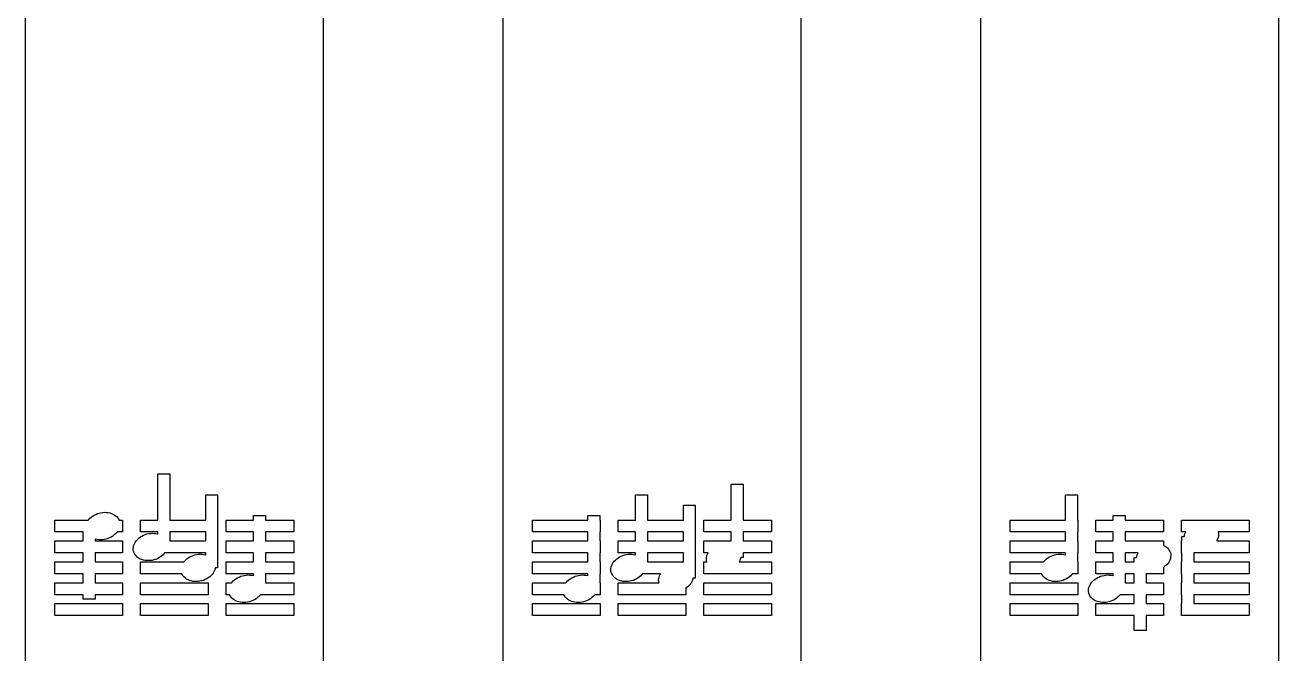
# Model space of a CAD drawing. Header units: metres. Extents: x -12 to 180, y -1275 to 154.
# Drawn here: x 96 to 180, y -1085.8 to -1043.7 of the extents above; entities that cross this region are included whole.
import ezdxf

# ---------------------------------------------------------------- set-up
doc = ezdxf.new("R2010")
doc.units = ezdxf.units.M

msp = doc.modelspace()

# ---------------------------------------------------------------- linework, layer by layer
for p, q in [((96, -1005.03), (96, -1155.03)), ((116, -1155.03), (116, -1005.03)), ((128, -1005.03), (128, -1155.03)), ((148, -1155.03), (148, -1005.03)), ((160, -1005.03), (160, -1155.03)), ((180, -1155.03), (180, -1005.03)), ((104.9, -1076.83), (104.9, -1073.73)), ((104.9, -1073.73), (105.7, -1073.73)), ((105.7, -1073.73), (105.7, -1076.83)), ((108.1, -1076.83), (108.1, -1075.13)), ((108.1, -1075.13), (108.9, -1075.13)), ((108.9, -1075.13), (108.9, -1080.03)), ((136.9, -1076.83), (136.9, -1075.13)), ((136.9, -1075.13), (137.7, -1075.13)), ((137.7, -1075.13), (137.7, -1076.83)), ((143.3, -1076.83), (143.3, -1074.43)), ((143.3, -1074.43), (144.1, -1074.43)), ((144.1, -1074.43), (144.1, -1076.83)), ((165.7, -1076.83), (165.7, -1075.13)), ((165.7, -1075.13), (166.5, -1075.13)), ((166.5, -1075.13), (166.5, -1076.83)), ((140.1, -1076.83), (140.1, -1075.83)), ((140.1, -1075.83), (140.9, -1075.83)), ((140.9, -1075.83), (140.9, -1080.73)), ((98, -1077.63), (98, -1076.83)), ((98, -1076.83), (100.237, -1076.83)), ((100.237, -1076.83), (100.271, -1076.79)), ((100.271, -1076.79), (100.347, -1076.71)), ((100.347, -1076.71), (100.433, -1076.63)), ((100.433, -1076.63), (100.528, -1076.56)), ((100.528, -1076.56), (100.629, -1076.5)), ((100.629, -1076.5), (100.737, -1076.45)), ((100.737, -1076.45), (100.85, -1076.4)), ((100.85, -1076.4), (100.967, -1076.36)), ((100.967, -1076.36), (101.086, -1076.34)), ((101.086, -1076.34), (101.207, -1076.32)), ((101.207, -1076.32), (101.328, -1076.31)), ((101.328, -1076.31), (101.447, -1076.32)), ((101.447, -1076.32), (101.563, -1076.33)), ((101.563, -1076.33), (101.676, -1076.35)), ((101.676, -1076.35), (101.783, -1076.38)), ((101.783, -1076.38), (101.884, -1076.43)), ((101.884, -1076.43), (101.977, -1076.48)), ((101.977, -1076.48), (102.062, -1076.54)), ((102.062, -1076.54), (102.138, -1076.6)), ((102.138, -1076.6), (102.203, -1076.68)), ((102.203, -1076.68), (102.257, -1076.76)), ((102.257, -1076.76), (102.296, -1076.83)), ((102.296, -1076.83), (102.533, -1076.83)), ((102.533, -1076.83), (102.533, -1077.63)), ((103.733, -1077.63), (103.733, -1076.83)), ((103.733, -1076.83), (104.9, -1076.83)), ((105.7, -1076.83), (108.1, -1076.83)), ((109.467, -1077.63), (109.467, -1076.83)), ((109.467, -1076.83), (111.3, -1076.83)), ((111.3, -1076.83), (111.3, -1076.53)), ((111.3, -1076.53), (112.1, -1076.53)), ((112.1, -1076.53), (112.1, -1076.83)), ((112.1, -1076.83), (114, -1076.83)), ((114, -1076.83), (114, -1077.63)), ((130, -1077.63), (130, -1076.83)), ((130, -1076.83), (133.7, -1076.83)), ((133.7, -1076.83), (133.7, -1076.53)), ((133.7, -1076.53), (134.5, -1076.53)), ((134.5, -1076.53), (134.5, -1076.83)), ((134.5, -1076.83), (134.533, -1076.83)), ((134.533, -1076.83), (134.533, -1077.63)), ((135.733, -1077.63), (135.733, -1076.83)), ((135.733, -1076.83), (136.9, -1076.83)), ((137.7, -1076.83), (140.1, -1076.83)), ((141.467, -1077.63), (141.467, -1076.83)), ((141.467, -1076.83), (143.3, -1076.83)), ((144.1, -1076.83), (146, -1076.83)), ((146, -1076.83), (146, -1077.63)), ((162, -1077.63), (162, -1076.83)), ((162, -1076.83), (165.7, -1076.83)), ((166.5, -1076.83), (166.533, -1076.83)), ((166.533, -1076.83), (166.533, -1077.63)), ((167.733, -1077.63), (167.733, -1076.83)), ((167.733, -1076.83), (168.9, -1076.83)), ((168.9, -1076.83), (168.9, -1076.53)), ((168.9, -1076.53), (169.7, -1076.53)), ((169.7, -1076.53), (169.7, -1076.83)), ((169.7, -1076.83), (172.267, -1076.83)), ((172.267, -1076.83), (172.267, -1077.63)), ((173.467, -1077.63), (173.467, -1076.83)), ((173.467, -1076.83), (178, -1076.83)), ((178, -1076.83), (178, -1077.63)), ((99.9, -1077.63), (98, -1077.63)), ((99.9, -1078.23), (99.9, -1077.63)), ((102.129, -1077.68), (102.053, -1077.76)), ((102.163, -1077.63), (102.129, -1077.68)), ((102.533, -1077.63), (102.163, -1077.63)), ((104.9, -1077.63), (103.733, -1077.63)), ((104.286, -1077.74), (104.407, -1077.72)), ((104.407, -1077.72), (104.528, -1077.71)), ((104.528, -1077.71), (104.647, -1077.72)), ((104.647, -1077.72), (104.763, -1077.73)), ((104.9, -1077.76), (104.9, -1077.63)), ((108.1, -1077.63), (105.7, -1077.63)), ((105.7, -1077.63), (105.7, -1078.23)), ((108.1, -1078.23), (108.1, -1077.63)), ((111.3, -1077.63), (109.467, -1077.63)), ((111.3, -1078.23), (111.3, -1077.63)), ((114, -1077.63), (112.1, -1077.63)), ((112.1, -1077.63), (112.1, -1078.23)), ((133.7, -1077.63), (130, -1077.63)), ((133.7, -1078.23), (133.7, -1077.63)), ((134.533, -1077.63), (134.5, -1077.63)), ((134.5, -1077.63), (134.5, -1078.23)), ((136.9, -1077.63), (135.733, -1077.63)), ((136.9, -1078.23), (136.9, -1077.63)), ((140.1, -1077.63), (137.7, -1077.63)), ((137.7, -1077.63), (137.7, -1078.23)), ((140.1, -1078.23), (140.1, -1077.63)), ((143.3, -1077.63), (141.467, -1077.63)), ((143.3, -1078.23), (143.3, -1077.63)), ((146, -1077.63), (144.1, -1077.63)), ((144.1, -1077.63), (144.1, -1078.23)), ((165.7, -1077.63), (162, -1077.63)), ((165.7, -1078.23), (165.7, -1077.63)), ((166.533, -1077.63), (166.5, -1077.63)), ((166.5, -1077.63), (166.5, -1078.23)), ((168.9, -1077.63), (167.733, -1077.63)), ((168.9, -1078.23), (168.9, -1077.63)), ((172.267, -1077.63), (169.7, -1077.63)), ((169.7, -1077.63), (169.7, -1078.23)), ((173.77, -1077.63), (173.467, -1077.63)), ((173.705, -1077.76), (173.749, -1077.67)), ((173.749, -1077.67), (173.77, -1077.63)), ((178, -1077.63), (175.931, -1077.63)), ((175.931, -1077.63), (175.948, -1077.72)), ((175.948, -1077.72), (175.954, -1077.82)), ((98, -1079.03), (98, -1078.23)), ((98, -1078.23), (99.9, -1078.23)), ((100.724, -1078.11), (100.7, -1078.11)), ((100.7, -1078.11), (100.7, -1078.23)), ((100.7, -1078.23), (102.533, -1078.23)), ((100.837, -1078.14), (100.724, -1078.11)), ((100.953, -1078.15), (100.837, -1078.14)), ((101.072, -1078.15), (100.953, -1078.15)), ((101.193, -1078.15), (101.072, -1078.15)), ((101.314, -1078.13), (101.193, -1078.15)), ((101.433, -1078.1), (101.314, -1078.13)), ((101.55, -1078.07), (101.433, -1078.1)), ((101.663, -1078.02), (101.55, -1078.07)), ((101.771, -1077.97), (101.663, -1078.02)), ((101.872, -1077.9), (101.771, -1077.97)), ((101.967, -1077.83), (101.872, -1077.9)), ((102.053, -1077.76), (101.967, -1077.83)), ((102.533, -1078.23), (102.533, -1079.03)), ((103.253, -1078.65), (103.273, -1078.56)), ((103.273, -1078.56), (103.305, -1078.46)), ((103.305, -1078.46), (103.349, -1078.37)), ((103.349, -1078.37), (103.404, -1078.28)), ((103.404, -1078.28), (103.471, -1078.19)), ((103.471, -1078.19), (103.547, -1078.11)), ((103.547, -1078.11), (103.633, -1078.03)), ((103.633, -1078.03), (103.728, -1077.96)), ((103.728, -1077.96), (103.829, -1077.9)), ((103.829, -1077.9), (103.937, -1077.85)), ((103.937, -1077.85), (104.05, -1077.8)), ((104.05, -1077.8), (104.167, -1077.76)), ((104.167, -1077.76), (104.286, -1077.74)), ((104.763, -1077.73), (104.876, -1077.75)), ((104.876, -1077.75), (104.9, -1077.76)), ((105.7, -1078.23), (108.1, -1078.23)), ((109.467, -1079.03), (109.467, -1078.23)), ((109.467, -1078.23), (111.3, -1078.23)), ((112.1, -1078.23), (114, -1078.23)), ((114, -1078.23), (114, -1079.03)), ((130, -1079.03), (130, -1078.23)), ((130, -1078.23), (133.7, -1078.23)), ((134.5, -1078.23), (134.533, -1078.23)), ((134.533, -1078.23), (134.533, -1079.03)), ((135.733, -1079.03), (135.733, -1078.23)), ((135.733, -1078.23), (136.9, -1078.23)), ((137.7, -1078.23), (140.1, -1078.23)), ((141.467, -1079.03), (141.467, -1078.23)), ((141.467, -1078.23), (143.3, -1078.23)), ((144.1, -1078.23), (146, -1078.23)), ((146, -1078.23), (146, -1079.03)), ((162, -1079.03), (162, -1078.23)), ((162, -1078.23), (165.7, -1078.23)), ((166.5, -1078.23), (166.533, -1078.23)), ((166.533, -1078.23), (166.533, -1079.03)), ((167.733, -1079.03), (167.733, -1078.23)), ((167.733, -1078.23), (168.9, -1078.23)), ((169.7, -1078.23), (172.267, -1078.23)), ((172.267, -1078.23), (172.267, -1078.52)), ((172.267, -1078.52), (172.284, -1078.53)), ((172.284, -1078.53), (172.377, -1078.58)), ((173.467, -1079.03), (173.467, -1078.23)), ((173.467, -1078.23), (173.5, -1078.23)), ((173.5, -1078.23), (173.5, -1077.93)), ((173.5, -1077.93), (173.657, -1077.93)), ((173.657, -1077.93), (173.673, -1077.86)), ((173.673, -1077.86), (173.705, -1077.76)), ((175.851, -1078.2), (175.83, -1078.23)), ((175.83, -1078.23), (178, -1078.23)), ((175.895, -1078.11), (175.851, -1078.2)), ((175.927, -1078.01), (175.895, -1078.11)), ((175.947, -1077.91), (175.927, -1078.01)), ((175.954, -1077.82), (175.947, -1077.91)), ((178, -1078.23), (178, -1079.03)), ((99.9, -1079.03), (98, -1079.03)), ((99.9, -1079.63), (99.9, -1079.03)), ((102.533, -1079.03), (100.7, -1079.03)), ((100.7, -1079.03), (100.7, -1079.63)), ((103.246, -1078.75), (103.253, -1078.65)), ((103.252, -1078.84), (103.246, -1078.75)), ((103.27, -1078.94), (103.252, -1078.84)), ((103.3, -1079.03), (103.27, -1078.94)), ((103.343, -1079.11), (103.3, -1079.03)), ((103.397, -1079.19), (103.343, -1079.11)), ((103.462, -1079.26), (103.397, -1079.19)), ((103.538, -1079.33), (103.462, -1079.26)), ((103.623, -1079.39), (103.538, -1079.33)), ((103.716, -1079.44), (103.623, -1079.39)), ((104.971, -1079.37), (104.863, -1079.42)), ((105.072, -1079.3), (104.971, -1079.37)), ((105.167, -1079.23), (105.072, -1079.3)), ((105.253, -1079.16), (105.167, -1079.23)), ((105.329, -1079.08), (105.253, -1079.16)), ((105.363, -1079.03), (105.329, -1079.08)), ((108.1, -1079.03), (105.363, -1079.03)), ((106.833, -1079.43), (106.928, -1079.36)), ((106.928, -1079.36), (107.029, -1079.3)), ((107.029, -1079.3), (107.137, -1079.25)), ((107.137, -1079.25), (107.25, -1079.2)), ((107.25, -1079.2), (107.367, -1079.16)), ((107.367, -1079.16), (107.486, -1079.14)), ((107.486, -1079.14), (107.607, -1079.12)), ((107.607, -1079.12), (107.728, -1079.11)), ((107.728, -1079.11), (107.847, -1079.12)), ((107.847, -1079.12), (107.963, -1079.13)), ((107.963, -1079.13), (108.076, -1079.15)), ((108.076, -1079.15), (108.1, -1079.16)), ((108.1, -1079.16), (108.1, -1079.03)), ((111.3, -1079.03), (109.467, -1079.03)), ((111.3, -1079.63), (111.3, -1079.03)), ((114, -1079.03), (112.1, -1079.03)), ((112.1, -1079.03), (112.1, -1079.63)), ((133.7, -1079.03), (130, -1079.03)), ((133.7, -1079.63), (133.7, -1079.03)), ((134.533, -1079.03), (134.5, -1079.03)), ((134.5, -1079.03), (134.5, -1079.63)), ((135.633, -1079.43), (135.728, -1079.36)), ((135.728, -1079.36), (135.829, -1079.3)), ((136.9, -1079.03), (135.733, -1079.03)), ((135.829, -1079.3), (135.937, -1079.25)), ((135.937, -1079.25), (136.05, -1079.2)), ((136.05, -1079.2), (136.167, -1079.16)), ((136.167, -1079.16), (136.286, -1079.14)), ((136.286, -1079.14), (136.407, -1079.12)), ((136.407, -1079.12), (136.528, -1079.11)), ((136.528, -1079.11), (136.647, -1079.12)), ((136.647, -1079.12), (136.763, -1079.13)), ((136.763, -1079.13), (136.876, -1079.15)), ((136.876, -1079.15), (136.9, -1079.16)), ((136.9, -1079.16), (136.9, -1079.03)), ((140.1, -1079.03), (137.7, -1079.03)), ((137.7, -1079.03), (137.7, -1079.63)), ((140.1, -1079.63), (140.1, -1079.03)), ((141.77, -1079.03), (141.467, -1079.03)), ((141.646, -1079.45), (141.653, -1079.35)), ((141.653, -1079.35), (141.673, -1079.26)), ((141.673, -1079.26), (141.705, -1079.16)), ((141.705, -1079.16), (141.749, -1079.07)), ((141.749, -1079.07), (141.77, -1079.03)), ((143.943, -1079.33), (143.927, -1079.41)), ((144.1, -1079.33), (143.943, -1079.33)), ((146, -1079.03), (144.1, -1079.03)), ((144.1, -1079.03), (144.1, -1079.33)), ((165.7, -1079.03), (162, -1079.03)), ((164.433, -1079.43), (164.528, -1079.36)), ((164.528, -1079.36), (164.629, -1079.3)), ((164.629, -1079.3), (164.737, -1079.25)), ((164.737, -1079.25), (164.85, -1079.2)), ((164.85, -1079.2), (164.967, -1079.16)), ((164.967, -1079.16), (165.086, -1079.14)), ((165.086, -1079.14), (165.207, -1079.12)), ((165.207, -1079.12), (165.328, -1079.11)), ((165.328, -1079.11), (165.447, -1079.12)), ((165.447, -1079.12), (165.563, -1079.13)), ((165.563, -1079.13), (165.676, -1079.15)), ((165.676, -1079.15), (165.7, -1079.16)), ((165.7, -1079.16), (165.7, -1079.03)), ((166.533, -1079.03), (166.5, -1079.03)), ((166.5, -1079.03), (166.5, -1079.63)), ((168.9, -1079.03), (167.733, -1079.03)), ((168.9, -1079.63), (168.9, -1079.03)), ((170.57, -1079.03), (169.7, -1079.03)), ((169.7, -1079.03), (169.7, -1079.63)), ((170.3, -1079.33), (170.457, -1079.33)), ((170.3, -1079.63), (170.3, -1079.33)), ((170.457, -1079.33), (170.473, -1079.26)), ((170.473, -1079.26), (170.505, -1079.16)), ((170.505, -1079.16), (170.549, -1079.07)), ((170.549, -1079.07), (170.57, -1079.03)), ((172.377, -1078.58), (172.462, -1078.64)), ((172.462, -1078.64), (172.538, -1078.7)), ((172.538, -1078.7), (172.603, -1078.78)), ((172.603, -1078.78), (172.657, -1078.86)), ((172.657, -1078.86), (172.7, -1078.94)), ((172.7, -1078.94), (172.73, -1079.03)), ((172.747, -1079.31), (172.727, -1079.41)), ((172.73, -1079.03), (172.748, -1079.12)), ((172.754, -1079.22), (172.747, -1079.31)), ((172.748, -1079.12), (172.754, -1079.22)), ((173.5, -1079.03), (173.467, -1079.03)), ((173.5, -1079.63), (173.5, -1079.03)), ((178, -1079.03), (174.3, -1079.03)), ((174.3, -1079.03), (174.3, -1079.63)), ((98, -1080.43), (98, -1079.63)), ((98, -1079.63), (99.9, -1079.63)), ((100.7, -1079.63), (102.533, -1079.63)), ((102.533, -1079.63), (102.533, -1080.43)), ((103.817, -1079.48), (103.716, -1079.44)), ((103.733, -1080.43), (103.733, -1079.63)), ((103.733, -1079.63), (106.637, -1079.63)), ((103.924, -1079.51), (103.817, -1079.48)), ((104.037, -1079.54), (103.924, -1079.51)), ((104.153, -1079.55), (104.037, -1079.54)), ((104.272, -1079.55), (104.153, -1079.55)), ((104.393, -1079.55), (104.272, -1079.55)), ((104.514, -1079.53), (104.393, -1079.55)), ((104.633, -1079.5), (104.514, -1079.53)), ((104.75, -1079.47), (104.633, -1079.5)), ((104.863, -1079.42), (104.75, -1079.47)), ((106.637, -1079.63), (106.671, -1079.59)), ((106.671, -1079.59), (106.747, -1079.51)), ((106.747, -1079.51), (106.833, -1079.43)), ((108.695, -1080.21), (108.651, -1080.3)), ((108.727, -1080.11), (108.695, -1080.21)), ((108.743, -1080.03), (108.727, -1080.11)), ((108.9, -1080.03), (108.743, -1080.03)), ((109.467, -1080.43), (109.467, -1079.63)), ((109.467, -1079.63), (111.3, -1079.63)), ((112.1, -1079.63), (114, -1079.63)), ((114, -1079.63), (114, -1080.43)), ((130, -1080.43), (130, -1079.63)), ((130, -1079.63), (133.7, -1079.63)), ((134.5, -1079.63), (134.533, -1079.63)), ((134.533, -1079.63), (134.533, -1080.43)), ((135.246, -1080.15), (135.253, -1080.05)), ((135.252, -1080.24), (135.246, -1080.15)), ((135.27, -1080.34), (135.252, -1080.24)), ((135.253, -1080.05), (135.273, -1079.96)), ((135.273, -1079.96), (135.305, -1079.86)), ((135.305, -1079.86), (135.349, -1079.77)), ((135.349, -1079.77), (135.404, -1079.68)), ((135.404, -1079.68), (135.471, -1079.59)), ((135.471, -1079.59), (135.547, -1079.51)), ((135.547, -1079.51), (135.633, -1079.43)), ((137.7, -1079.63), (140.1, -1079.63)), ((141.467, -1080.43), (141.467, -1079.63)), ((141.467, -1079.63), (141.669, -1079.63)), ((141.652, -1079.54), (141.646, -1079.45)), ((141.669, -1079.63), (141.652, -1079.54)), ((143.851, -1079.6), (143.83, -1079.63)), ((143.83, -1079.63), (146, -1079.63)), ((143.895, -1079.51), (143.851, -1079.6)), ((143.927, -1079.41), (143.895, -1079.51)), ((146, -1079.63), (146, -1080.43)), ((162, -1080.43), (162, -1079.63)), ((162, -1079.63), (164.237, -1079.63)), ((164.237, -1079.63), (164.271, -1079.59)), ((164.271, -1079.59), (164.347, -1079.51)), ((164.347, -1079.51), (164.433, -1079.43)), ((166.5, -1079.63), (166.533, -1079.63)), ((166.533, -1079.63), (166.533, -1080.43)), ((167.733, -1080.43), (167.733, -1079.63)), ((167.733, -1079.63), (168.9, -1079.63)), ((169.7, -1079.63), (170.3, -1079.63)), ((172.272, -1080), (172.267, -1080.01)), ((172.267, -1080.01), (172.267, -1080.43)), ((172.367, -1079.93), (172.272, -1080)), ((172.453, -1079.86), (172.367, -1079.93)), ((172.529, -1079.78), (172.453, -1079.86)), ((172.596, -1079.69), (172.529, -1079.78)), ((172.651, -1079.6), (172.596, -1079.69)), ((172.695, -1079.51), (172.651, -1079.6)), ((172.727, -1079.41), (172.695, -1079.51)), ((173.467, -1080.43), (173.467, -1079.63)), ((173.467, -1079.63), (173.5, -1079.63)), ((174.3, -1079.63), (178, -1079.63)), ((178, -1079.63), (178, -1080.43)), ((99.9, -1080.43), (98, -1080.43)), ((98, -1081.83), (98, -1081.03)), ((98, -1081.03), (99.9, -1081.03)), ((99.9, -1081.03), (99.9, -1080.43)), ((102.533, -1080.43), (100.7, -1080.43)), ((100.7, -1080.43), (100.7, -1081.03)), ((100.7, -1081.03), (102.533, -1081.03)), ((102.533, -1081.03), (102.533, -1081.83)), ((106.504, -1080.43), (103.733, -1080.43)), ((103.733, -1081.83), (103.733, -1081.03)), ((103.733, -1081.03), (108.267, -1081.03)), ((106.543, -1080.51), (106.504, -1080.43)), ((106.597, -1080.59), (106.543, -1080.51)), ((106.662, -1080.66), (106.597, -1080.59)), ((106.738, -1080.73), (106.662, -1080.66)), ((106.823, -1080.79), (106.738, -1080.73)), ((106.916, -1080.84), (106.823, -1080.79)), ((107.017, -1080.88), (106.916, -1080.84)), ((107.124, -1080.91), (107.017, -1080.88)), ((107.237, -1080.94), (107.124, -1080.91)), ((107.353, -1080.95), (107.237, -1080.94)), ((107.472, -1080.95), (107.353, -1080.95)), ((107.593, -1080.95), (107.472, -1080.95)), ((107.714, -1080.93), (107.593, -1080.95)), ((107.833, -1080.9), (107.714, -1080.93)), ((107.95, -1080.87), (107.833, -1080.9)), ((108.063, -1080.82), (107.95, -1080.87)), ((108.171, -1080.77), (108.063, -1080.82)), ((108.272, -1080.7), (108.171, -1080.77)), ((108.267, -1081.03), (108.267, -1081.83)), ((108.367, -1080.63), (108.272, -1080.7)), ((108.453, -1080.56), (108.367, -1080.63)), ((108.529, -1080.48), (108.453, -1080.56)), ((108.596, -1080.39), (108.529, -1080.48)), ((108.651, -1080.3), (108.596, -1080.39)), ((111.3, -1080.43), (109.467, -1080.43)), ((109.467, -1081.83), (109.467, -1081.03)), ((109.467, -1081.03), (109.837, -1081.03)), ((109.837, -1081.03), (109.871, -1080.99)), ((109.871, -1080.99), (109.947, -1080.91)), ((109.947, -1080.91), (110.033, -1080.83)), ((110.033, -1080.83), (110.128, -1080.76)), ((110.128, -1080.76), (110.229, -1080.7)), ((110.229, -1080.7), (110.337, -1080.65)), ((110.337, -1080.65), (110.45, -1080.6)), ((110.45, -1080.6), (110.567, -1080.56)), ((110.567, -1080.56), (110.686, -1080.54)), ((110.686, -1080.54), (110.807, -1080.52)), ((110.807, -1080.52), (110.928, -1080.51)), ((110.928, -1080.51), (111.047, -1080.52)), ((111.047, -1080.52), (111.163, -1080.53)), ((111.163, -1080.53), (111.276, -1080.55)), ((111.276, -1080.55), (111.3, -1080.56)), ((111.3, -1080.56), (111.3, -1080.43)), ((114, -1080.43), (112.1, -1080.43)), ((112.1, -1080.43), (112.1, -1081.03)), ((112.1, -1081.03), (114, -1081.03)), ((114, -1081.03), (114, -1081.83)), ((133.7, -1080.43), (130, -1080.43)), ((130, -1081.83), (130, -1081.03)), ((130, -1081.03), (132.237, -1081.03)), ((132.237, -1081.03), (132.271, -1080.99)), ((132.271, -1080.99), (132.347, -1080.91)), ((132.347, -1080.91), (132.433, -1080.83)), ((132.433, -1080.83), (132.528, -1080.76)), ((132.528, -1080.76), (132.629, -1080.7)), ((132.629, -1080.7), (132.737, -1080.65)), ((132.737, -1080.65), (132.85, -1080.6)), ((132.85, -1080.6), (132.967, -1080.56)), ((132.967, -1080.56), (133.086, -1080.54)), ((133.086, -1080.54), (133.207, -1080.52)), ((133.207, -1080.52), (133.328, -1080.51)), ((133.328, -1080.51), (133.447, -1080.52)), ((133.447, -1080.52), (133.563, -1080.53)), ((133.563, -1080.53), (133.676, -1080.55)), ((133.676, -1080.55), (133.7, -1080.56)), ((133.7, -1080.56), (133.7, -1080.43)), ((134.533, -1080.43), (134.5, -1080.43)), ((134.5, -1080.43), (134.5, -1081.03)), ((134.5, -1081.03), (134.533, -1081.03)), ((134.533, -1081.03), (134.533, -1081.83)), ((135.3, -1080.43), (135.27, -1080.34)), ((135.343, -1080.51), (135.3, -1080.43)), ((135.397, -1080.59), (135.343, -1080.51)), ((135.462, -1080.66), (135.397, -1080.59)), ((135.538, -1080.73), (135.462, -1080.66)), ((135.623, -1080.79), (135.538, -1080.73)), ((135.716, -1080.84), (135.623, -1080.79)), ((135.817, -1080.88), (135.716, -1080.84)), ((135.733, -1081.83), (135.733, -1081.03)), ((135.733, -1081.03), (138.469, -1081.03)), ((135.924, -1080.91), (135.817, -1080.88)), ((136.037, -1080.94), (135.924, -1080.91)), ((136.153, -1080.95), (136.037, -1080.94)), ((136.272, -1080.95), (136.153, -1080.95)), ((136.393, -1080.95), (136.272, -1080.95)), ((136.514, -1080.93), (136.393, -1080.95)), ((136.633, -1080.9), (136.514, -1080.93)), ((136.75, -1080.87), (136.633, -1080.9)), ((136.863, -1080.82), (136.75, -1080.87)), ((136.971, -1080.77), (136.863, -1080.82)), ((137.072, -1080.7), (136.971, -1080.77)), ((137.167, -1080.63), (137.072, -1080.7)), ((137.253, -1080.56), (137.167, -1080.63)), ((137.329, -1080.48), (137.253, -1080.56)), ((137.363, -1080.43), (137.329, -1080.48)), ((138.57, -1080.43), (137.363, -1080.43)), ((138.446, -1080.85), (138.453, -1080.75)), ((138.452, -1080.94), (138.446, -1080.85)), ((138.469, -1081.03), (138.452, -1080.94)), ((138.453, -1080.75), (138.473, -1080.66)), ((138.473, -1080.66), (138.505, -1080.56)), ((138.505, -1080.56), (138.549, -1080.47)), ((138.549, -1080.47), (138.57, -1080.43)), ((140.651, -1081), (140.596, -1081.09)), ((140.695, -1080.91), (140.651, -1081)), ((140.727, -1080.81), (140.695, -1080.91)), ((140.743, -1080.73), (140.727, -1080.81)), ((140.9, -1080.73), (140.743, -1080.73)), ((146, -1080.43), (141.467, -1080.43)), ((141.467, -1081.83), (141.467, -1081.03)), ((141.467, -1081.03), (146, -1081.03)), ((146, -1081.03), (146, -1081.83)), ((164.104, -1080.43), (162, -1080.43)), ((162, -1081.83), (162, -1081.03)), ((162, -1081.03), (166.533, -1081.03)), ((164.143, -1080.51), (164.104, -1080.43)), ((164.197, -1080.59), (164.143, -1080.51)), ((164.262, -1080.66), (164.197, -1080.59)), ((164.338, -1080.73), (164.262, -1080.66)), ((164.423, -1080.79), (164.338, -1080.73)), ((164.516, -1080.84), (164.423, -1080.79)), ((164.617, -1080.88), (164.516, -1080.84)), ((164.724, -1080.91), (164.617, -1080.88)), ((164.837, -1080.94), (164.724, -1080.91)), ((164.953, -1080.95), (164.837, -1080.94)), ((165.072, -1080.95), (164.953, -1080.95)), ((165.193, -1080.95), (165.072, -1080.95)), ((165.314, -1080.93), (165.193, -1080.95)), ((165.433, -1080.9), (165.314, -1080.93)), ((165.55, -1080.87), (165.433, -1080.9)), ((165.663, -1080.82), (165.55, -1080.87)), ((165.771, -1080.77), (165.663, -1080.82)), ((165.872, -1080.7), (165.771, -1080.77)), ((165.967, -1080.63), (165.872, -1080.7)), ((166.053, -1080.56), (165.967, -1080.63)), ((166.129, -1080.48), (166.053, -1080.56)), ((166.163, -1080.43), (166.129, -1080.48)), ((166.533, -1080.43), (166.163, -1080.43)), ((166.533, -1081.03), (166.533, -1081.83)), ((167.349, -1081.17), (167.404, -1081.08)), ((167.404, -1081.08), (167.471, -1080.99)), ((167.471, -1080.99), (167.547, -1080.91)), ((167.547, -1080.91), (167.633, -1080.83)), ((167.633, -1080.83), (167.728, -1080.76)), ((167.728, -1080.76), (167.829, -1080.7)), ((168.9, -1080.43), (167.733, -1080.43)), ((167.829, -1080.7), (167.937, -1080.65)), ((167.937, -1080.65), (168.05, -1080.6)), ((168.05, -1080.6), (168.167, -1080.56)), ((168.167, -1080.56), (168.286, -1080.54)), ((168.286, -1080.54), (168.407, -1080.52)), ((168.407, -1080.52), (168.528, -1080.51)), ((168.528, -1080.51), (168.647, -1080.52)), ((168.647, -1080.52), (168.763, -1080.53)), ((168.763, -1080.53), (168.876, -1080.55)), ((168.876, -1080.55), (168.9, -1080.56)), ((168.9, -1080.56), (168.9, -1080.43)), ((170.3, -1080.43), (169.7, -1080.43)), ((169.7, -1080.43), (169.7, -1081.03)), ((169.7, -1081.03), (170.3, -1081.03)), ((170.3, -1081.03), (170.3, -1080.43)), ((172.267, -1080.43), (171.1, -1080.43)), ((171.1, -1080.43), (171.1, -1081.03)), ((171.1, -1081.03), (172.267, -1081.03)), ((172.267, -1081.03), (172.267, -1081.83)), ((173.5, -1080.43), (173.467, -1080.43)), ((173.467, -1081.83), (173.467, -1081.03)), ((173.467, -1081.03), (173.5, -1081.03)), ((173.5, -1081.03), (173.5, -1080.43)), ((178, -1080.43), (174.3, -1080.43)), ((174.3, -1080.43), (174.3, -1081.03)), ((174.3, -1081.03), (178, -1081.03)), ((178, -1081.03), (178, -1081.83)), ((99.9, -1081.83), (98, -1081.83)), ((99.9, -1082.13), (99.9, -1081.83)), ((102.533, -1081.83), (100.7, -1081.83)), ((100.7, -1081.83), (100.7, -1082.13)), ((108.267, -1081.83), (103.733, -1081.83)), ((109.704, -1081.83), (109.467, -1081.83)), ((109.743, -1081.91), (109.704, -1081.83)), ((109.797, -1081.99), (109.743, -1081.91)), ((111.729, -1081.88), (111.653, -1081.96)), ((111.763, -1081.83), (111.729, -1081.88)), ((114, -1081.83), (111.763, -1081.83)), ((132.104, -1081.83), (130, -1081.83)), ((132.143, -1081.91), (132.104, -1081.83)), ((132.197, -1081.99), (132.143, -1081.91)), ((134.129, -1081.88), (134.053, -1081.96)), ((134.163, -1081.83), (134.129, -1081.88)), ((134.533, -1081.83), (134.163, -1081.83)), ((140.267, -1081.83), (135.733, -1081.83)), ((140.272, -1081.4), (140.267, -1081.41)), ((140.267, -1081.41), (140.267, -1081.83)), ((140.367, -1081.33), (140.272, -1081.4)), ((140.453, -1081.26), (140.367, -1081.33)), ((140.529, -1081.18), (140.453, -1081.26)), ((140.596, -1081.09), (140.529, -1081.18)), ((146, -1081.83), (141.467, -1081.83)), ((166.533, -1081.83), (162, -1081.83)), ((167.246, -1081.55), (167.253, -1081.45)), ((167.252, -1081.64), (167.246, -1081.55)), ((167.27, -1081.74), (167.252, -1081.64)), ((167.253, -1081.45), (167.273, -1081.36)), ((167.3, -1081.83), (167.27, -1081.74)), ((167.273, -1081.36), (167.305, -1081.26)), ((167.343, -1081.91), (167.3, -1081.83)), ((167.305, -1081.26), (167.349, -1081.17)), ((167.397, -1081.99), (167.343, -1081.91)), ((169.329, -1081.88), (169.253, -1081.96)), ((169.363, -1081.83), (169.329, -1081.88)), ((170.3, -1081.83), (169.363, -1081.83)), ((170.3, -1082.43), (170.3, -1081.83)), ((172.267, -1081.83), (171.1, -1081.83)), ((171.1, -1081.83), (171.1, -1082.43)), ((173.5, -1081.83), (173.467, -1081.83)), ((173.5, -1082.43), (173.5, -1081.83)), ((178, -1081.83), (174.3, -1081.83)), ((174.3, -1081.83), (174.3, -1082.43)), ((98, -1083.23), (98, -1082.43)), ((98, -1082.43), (102.533, -1082.43)), ((100.7, -1082.13), (99.9, -1082.13)), ((102.533, -1082.43), (102.533, -1083.23)), ((103.733, -1083.23), (103.733, -1082.43)), ((103.733, -1082.43), (108.267, -1082.43)), ((108.267, -1082.43), (108.267, -1083.23)), ((109.467, -1083.23), (109.467, -1082.43)), ((109.467, -1082.43), (114, -1082.43)), ((109.862, -1082.06), (109.797, -1081.99)), ((109.938, -1082.13), (109.862, -1082.06)), ((110.023, -1082.19), (109.938, -1082.13)), ((110.116, -1082.24), (110.023, -1082.19)), ((110.217, -1082.28), (110.116, -1082.24)), ((110.324, -1082.31), (110.217, -1082.28)), ((110.437, -1082.34), (110.324, -1082.31)), ((110.553, -1082.35), (110.437, -1082.34)), ((110.672, -1082.35), (110.553, -1082.35)), ((110.793, -1082.35), (110.672, -1082.35)), ((110.914, -1082.33), (110.793, -1082.35)), ((111.033, -1082.3), (110.914, -1082.33)), ((111.15, -1082.27), (111.033, -1082.3)), ((111.263, -1082.22), (111.15, -1082.27)), ((111.371, -1082.17), (111.263, -1082.22)), ((111.472, -1082.1), (111.371, -1082.17)), ((111.567, -1082.03), (111.472, -1082.1)), ((111.653, -1081.96), (111.567, -1082.03)), ((114, -1082.43), (114, -1083.23)), ((130, -1083.23), (130, -1082.43)), ((130, -1082.43), (134.533, -1082.43)), ((132.262, -1082.06), (132.197, -1081.99)), ((132.338, -1082.13), (132.262, -1082.06)), ((132.423, -1082.19), (132.338, -1082.13)), ((132.516, -1082.24), (132.423, -1082.19)), ((132.617, -1082.28), (132.516, -1082.24)), ((132.724, -1082.31), (132.617, -1082.28)), ((132.837, -1082.34), (132.724, -1082.31)), ((132.953, -1082.35), (132.837, -1082.34)), ((133.072, -1082.35), (132.953, -1082.35)), ((133.193, -1082.35), (133.072, -1082.35)), ((133.314, -1082.33), (133.193, -1082.35)), ((133.433, -1082.3), (133.314, -1082.33)), ((133.55, -1082.27), (133.433, -1082.3)), ((133.663, -1082.22), (133.55, -1082.27)), ((133.771, -1082.17), (133.663, -1082.22)), ((133.872, -1082.1), (133.771, -1082.17)), ((133.967, -1082.03), (133.872, -1082.1)), ((134.053, -1081.96), (133.967, -1082.03)), ((134.533, -1082.43), (134.533, -1083.23)), ((135.733, -1083.23), (135.733, -1082.43)), ((135.733, -1082.43), (140.267, -1082.43)), ((140.267, -1082.43), (140.267, -1083.23)), ((141.467, -1083.23), (141.467, -1082.43)), ((141.467, -1082.43), (146, -1082.43)), ((146, -1082.43), (146, -1083.23)), ((162, -1083.23), (162, -1082.43)), ((162, -1082.43), (166.533, -1082.43)), ((166.533, -1082.43), (166.533, -1083.23)), ((167.462, -1082.06), (167.397, -1081.99)), ((167.538, -1082.13), (167.462, -1082.06)), ((167.623, -1082.19), (167.538, -1082.13)), ((167.716, -1082.24), (167.623, -1082.19)), ((167.817, -1082.28), (167.716, -1082.24)), ((167.733, -1083.23), (167.733, -1082.43)), ((167.733, -1082.43), (170.3, -1082.43)), ((167.924, -1082.31), (167.817, -1082.28)), ((168.037, -1082.34), (167.924, -1082.31)), ((168.153, -1082.35), (168.037, -1082.34)), ((168.272, -1082.35), (168.153, -1082.35)), ((168.393, -1082.35), (168.272, -1082.35)), ((168.514, -1082.33), (168.393, -1082.35)), ((168.633, -1082.3), (168.514, -1082.33)), ((168.75, -1082.27), (168.633, -1082.3)), ((168.863, -1082.22), (168.75, -1082.27)), ((168.971, -1082.17), (168.863, -1082.22)), ((169.072, -1082.1), (168.971, -1082.17)), ((169.167, -1082.03), (169.072, -1082.1)), ((169.253, -1081.96), (169.167, -1082.03)), ((171.1, -1082.43), (172.267, -1082.43)), ((172.267, -1082.43), (172.267, -1083.23)), ((173.467, -1083.23), (173.467, -1082.43)), ((173.467, -1082.43), (173.5, -1082.43)), ((174.3, -1082.43), (178, -1082.43)), ((178, -1082.43), (178, -1083.23)), ((102.533, -1083.23), (98, -1083.23)), ((108.267, -1083.23), (103.733, -1083.23)), ((114, -1083.23), (109.467, -1083.23)), ((134.533, -1083.23), (130, -1083.23)), ((140.267, -1083.23), (135.733, -1083.23)), ((146, -1083.23), (141.467, -1083.23)), ((166.533, -1083.23), (162, -1083.23)), ((170.3, -1083.23), (167.733, -1083.23)), ((170.3, -1084.23), (170.3, -1083.23)), ((172.267, -1083.23), (171.1, -1083.23)), ((171.1, -1083.23), (171.1, -1084.23)), ((178, -1083.23), (173.467, -1083.23)), ((171.1, -1084.23), (170.3, -1084.23))]:
    msp.add_line(p, q)

doc.saveas('drawing.dxf')
